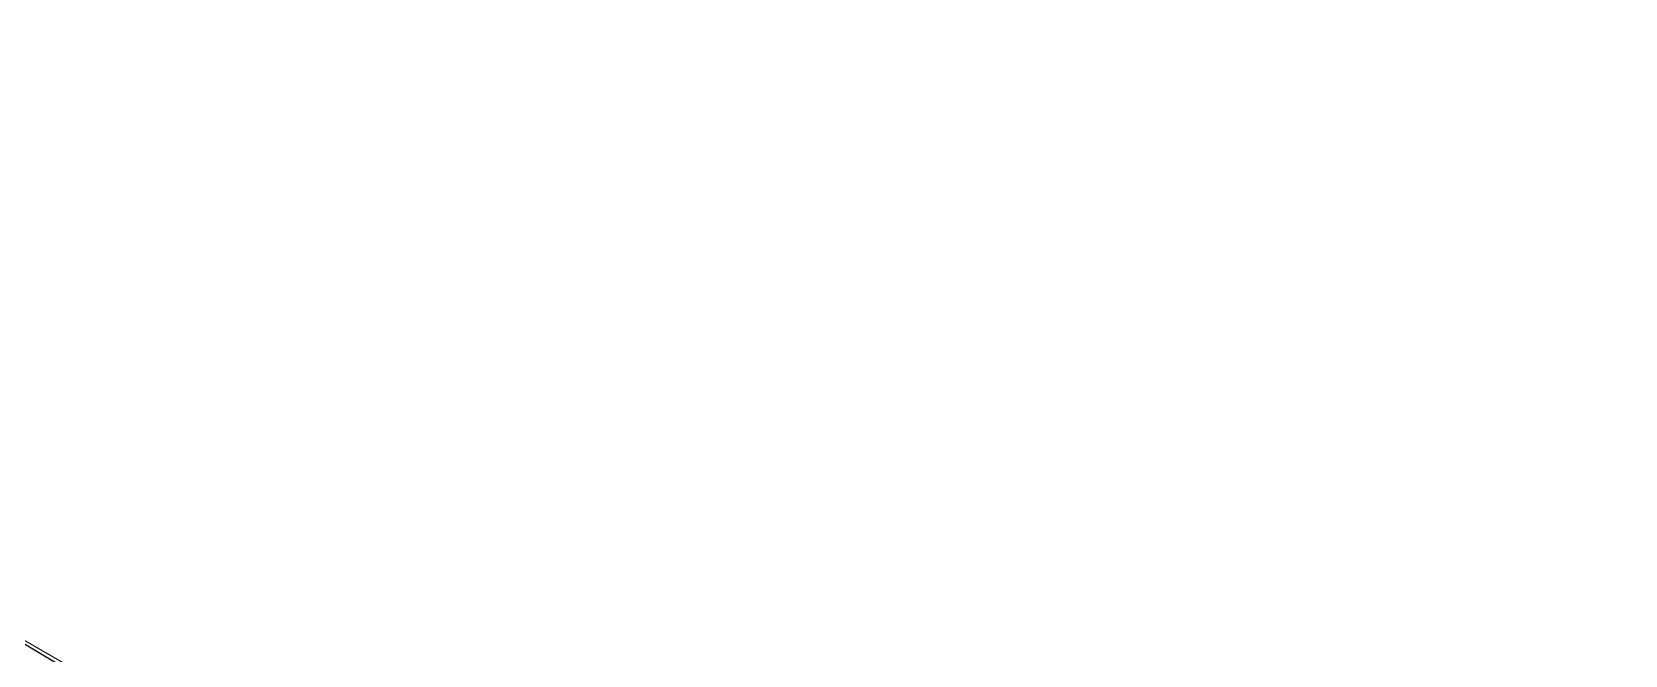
# Model space of a CAD drawing. Header units: inches. Extents: x -110725 to 51121, y 8404 to 44825.
# Drawn here: x 1878 to 9047, y 24357 to 27163 of the extents above; entities that cross this region are included whole.
import ezdxf

# ---------------------------------------------------------------- set-up
doc = ezdxf.new("R2010")
doc.units = ezdxf.units.IN
doc.header["$LTSCALE"] = 0.1
doc.header["$MEASUREMENT"] = 0
doc.layers.get('0').update_dxf_attribs({"color": 1, "lineweight": 0})
doc.layers.get('Defpoints').update_dxf_attribs({"lineweight": 0})
doc.layers.add('dim', color=252, linetype='Continuous', lineweight=0)
doc.layers.add('road', color=8, linetype='Continuous')
doc.styles.add('EHSAN', font='arial.ttf', dxfattribs={"height": 54})
doc.dimstyles.new('DIM1', dxfattribs={"dimtxt": 54, "dimasz": 6, "dimexe": 6, "dimexo": 3, "dimgap": 1, "dimtad": 0, "dimzin": 0, "dimdsep": 46, "dimlunit": 4, "dimtxsty": 'EHSAN', "dimblk": 'ARCHTICK', "dimcen": 3, "dimdle": 6, "dimclrd": 4, "dimclre": 4, "dimclrt": 6, "dimadec": 0, "dimazin": 0, "dimtfac": 1, "dimtofl": 0, "dimtmove": 1, "dimatfit": 3, "dimldrblk": 'ARCHTICK', "dimfxl": 4, "dimtolj": 1, "dimtzin": 3, "dimlwd": -1, "dimlwe": -1, "dimarcsym": 0})

# ---------------------------------------------------------------- blocks, each defined once
blk = doc.blocks.new('_ArchTick')
at = {"color": 0, "linetype": 'ByBlock', "const_width": 0.15}
blk.add_lwpolyline([(-0.5, -0.5), (0.5, 0.5)], dxfattribs=at)
blk = doc.blocks.new('*D1986')
at = {"layer": 'Defpoints', "color": 0, "transparency": 16777216}
for p in [(1116, 24844.2), (980.2, 24608.8, 1175.7), (4069.3, 22827, 1175.7)]:
    blk.add_point(p, dxfattribs=at)
at = {"layer": 'dim', "color": 4, "transparency": 16777216}
for p, q in [((981.7, 24611.4), (1119, 24849.4)), ((1095.2, 24856.2), (2560.8, 24010.9)), ((4225.9, 23050.4), (2760.3, 23895.8)), ((4070.8, 22829.6), (4208.1, 23067.6))]:
    blk.add_line(p, q, dxfattribs=at)
at = {"layer": 'dim', "color": 4, "transparency": 16777216, "xscale": 24, "yscale": 24, "zscale": 24}
for p, rotation in [((1116, 24844.2), 150.0229745556265), ((4205.1, 23062.4), 330.0229745556264)]:
    blk.add_blockref('_ArchTick', p, dxfattribs=dict(at, rotation=rotation))
at = {"layer": 'dim', "color": 6, "transparency": 16777216, "insert": (2660.6, 23953.3), "char_height": 54, "attachment_point": 5, "rotation": 330.02297, "style": 'EHSAN'}
blk.add_mtext('\\A1;297\'-2"', dxfattribs=at)

msp = doc.modelspace()

# ---------------------------------------------------------------- linework, layer by layer
at = {"layer": 'road', "linetype": 'Continuous', "elevation": 4.40796}
msp.add_lwpolyline([(9047.2707, 20083.63124), (8821.63366, 20218.94372), (-2747.1018, 27162.757)], dxfattribs=at)

# ---------------------------------------------------------------- dimensions: what is measured, and where the dimension line sits
at = {"layer": 'dim'}
dim = msp.add_linear_dim(base=(1116.0318, 24844.24306, -1174.66297), p1=(4069.27015, 22826.982, 1.07221), p2=(980.22114, 24608.79412, 1.07221), angle=150.022974556, dimstyle='DIM1', override={"dimtxt": 36, "dimasz": 24, "dimdle": 24}, dxfattribs=at)
dim.commit()
dim.dimension.update_dxf_attribs({"geometry": '*D1986', "text_midpoint": (2660.5563, 23953.33699, -1174.66297), "dimtype": 161})

doc.saveas('drawing.dxf')
